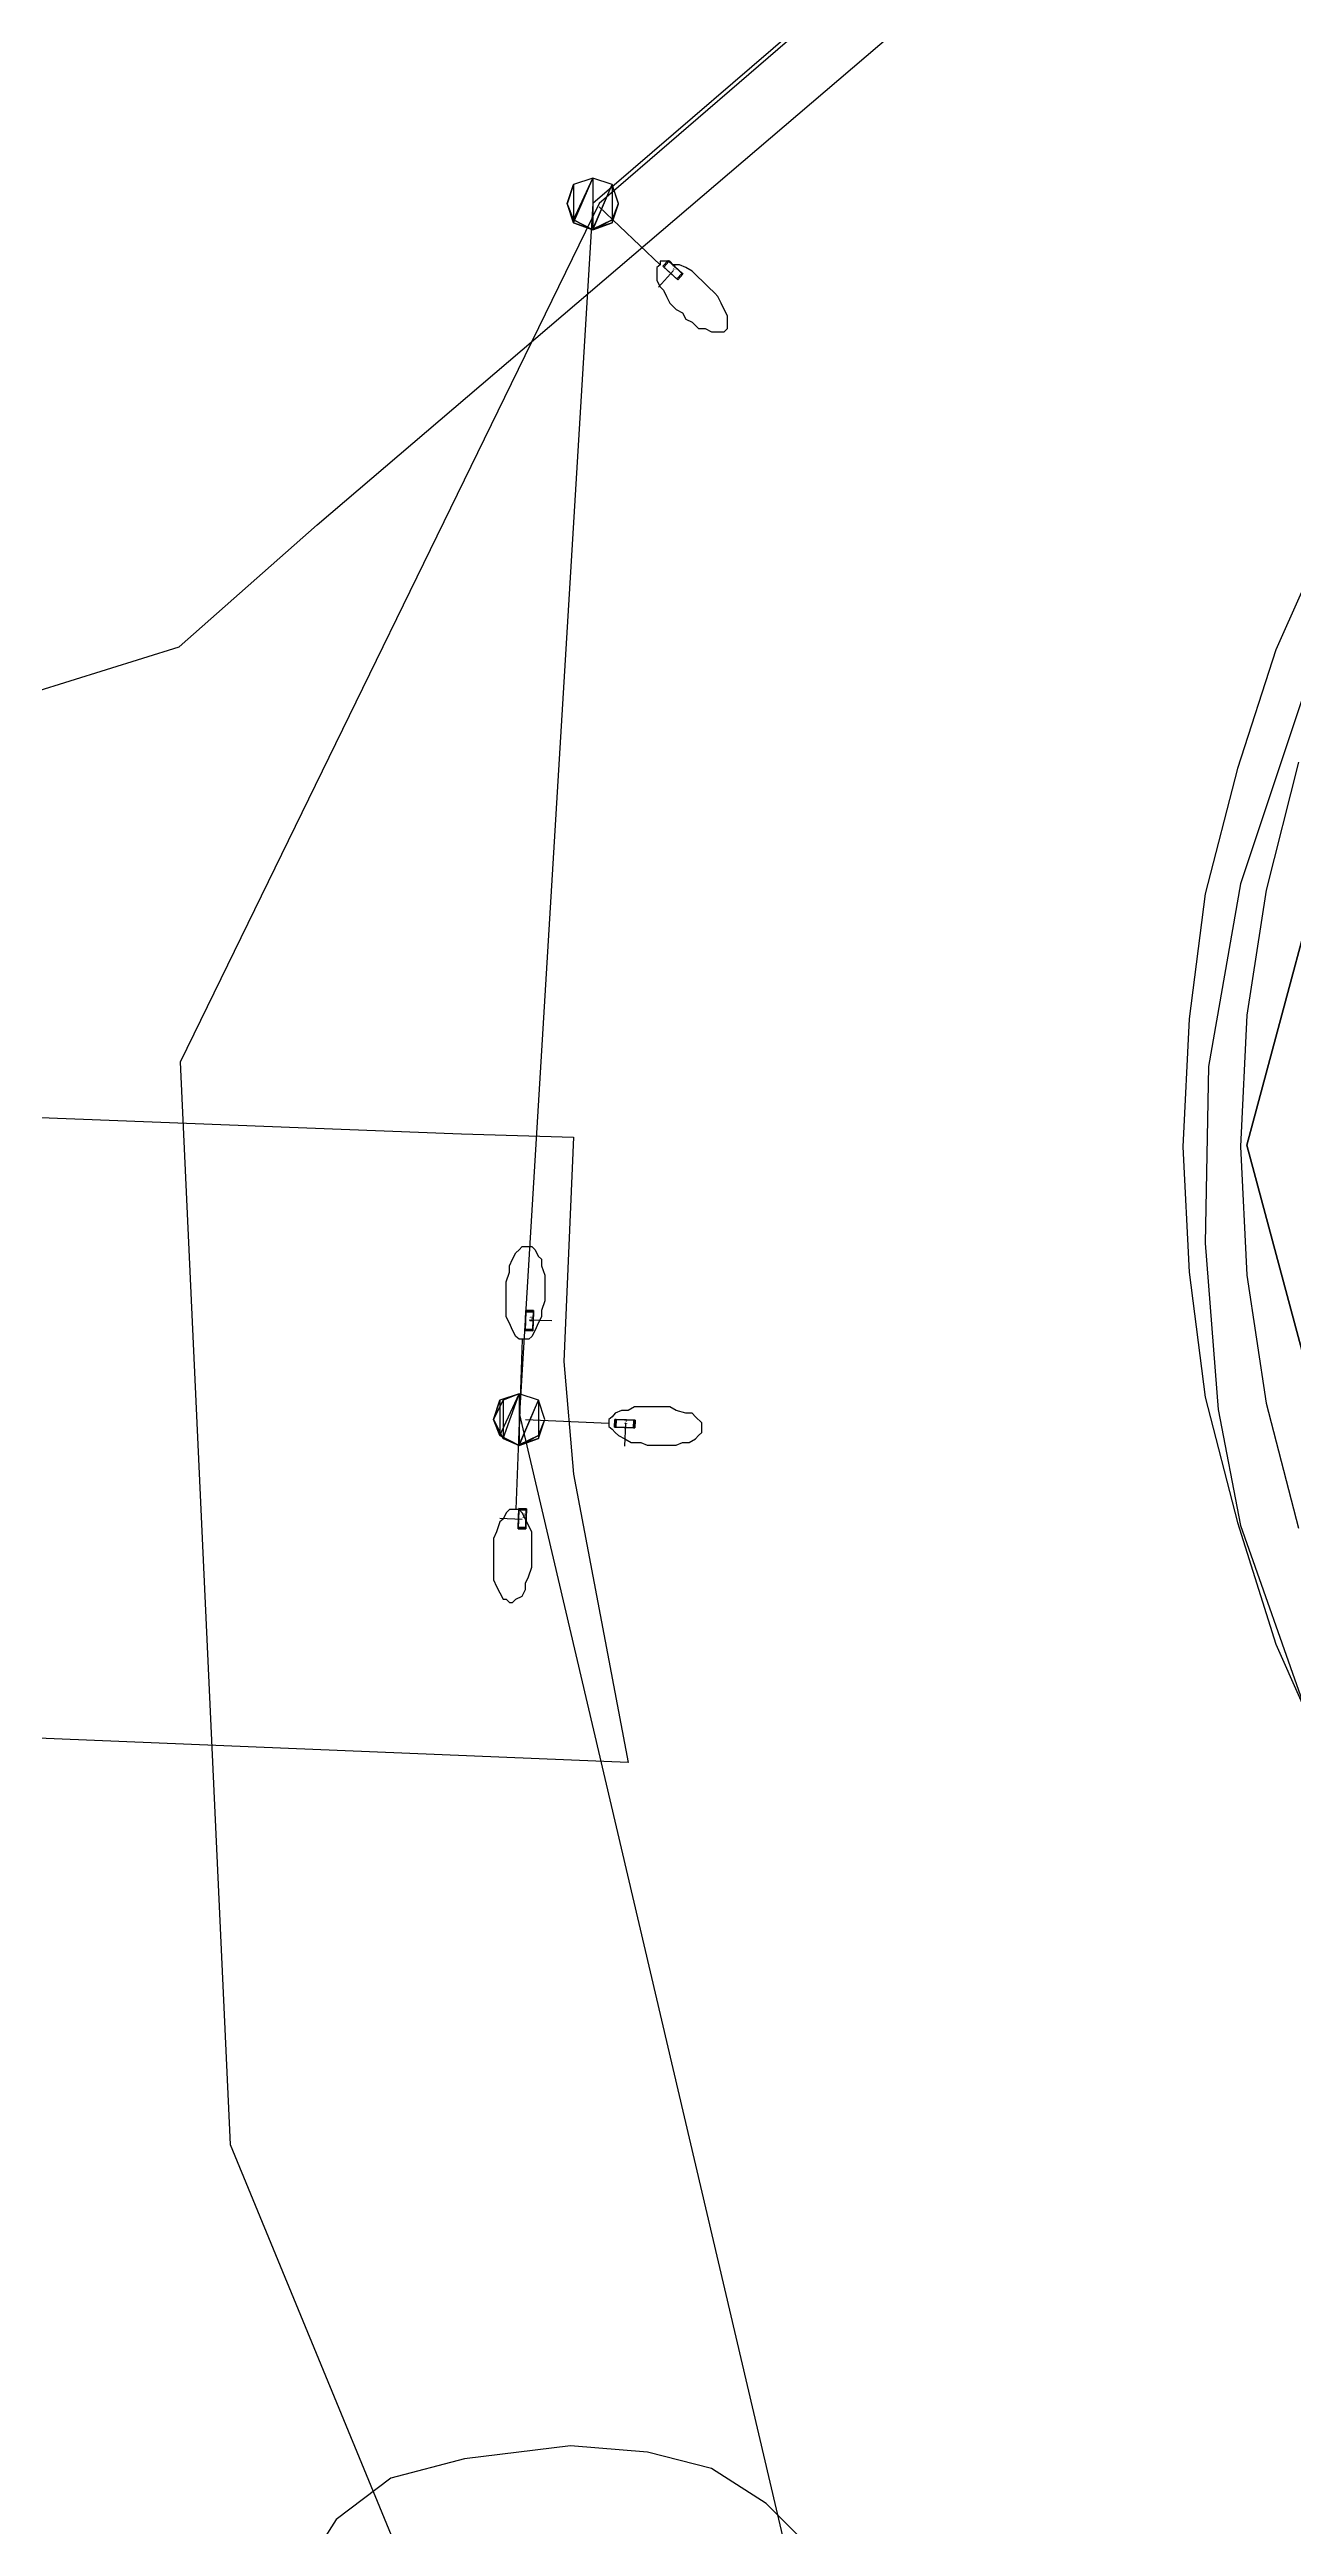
# Model space of a CAD drawing. Extents: x 212106 to 638151, y -1311344 to 1260505.
# Drawn here: x 296788 to 324496, y 480957 to 536109 of the extents above; entities that cross this region are included whole.
import ezdxf

# ---------------------------------------------------------------- set-up
doc = ezdxf.new("R2010")
doc.units = 0
doc.header["$MEASUREMENT"] = 0
for name, color, linetype in [('at_Entity', 7, 'Continuous'), ('DLXLUM02', 6, 'Continuous'), ('DLXLUMEX', 2, 'Continuous'), ('DLXSCENE', 7, 'Continuous')]:
    doc.layers.add(name, color=color, linetype=linetype)

# ---------------------------------------------------------------- blocks, each defined once
blk = doc.blocks.new('*U59')
for p, q in [((-206, 94), (-214, -76)), ((-214, -76), (-206, 94)), ((214, 76), (-206, 94)), ((-176, 93), (-206, 94)), ((-206, 94), (214, 76)), ((-206, 94), (-176, 93)), ((-176, 93), (-184, -77)), ((-184, -77), (-176, 93)), ((243, 75), (-176, 93)), ((-176, 93), (243, 75)), ((206, -94), (214, 76)), ((214, 76), (206, -94)), ((214, 76), (243, 75)), ((243, 75), (214, 76)), ((236, -95), (243, 75)), ((243, 75), (236, -95)), ((-214, -76), (206, -94)), ((206, -94), (-214, -76)), ((-214, -76), (-184, -77)), ((-184, -77), (-214, -76)), ((-184, -77), (236, -95)), ((236, -95), (-184, -77)), ((206, -94), (236, -95)), ((236, -95), (206, -94))]:
    blk.add_line(p, q)
at = {"color": 1}
blk.add_line((30, -1), (8, -501), dxfattribs=at)
at = {"layer": 'DLXLUMEX', "color": 7}
blk.add_text('2', height=100, dxfattribs=at).set_placement((0, 0))
blk = doc.blocks.new('*U60')
for p, q in [((-78, 213), (-92, -207)), ((-92, -207), (-78, 213)), ((-77, 242), (-91, -178)), ((-91, -178), (-77, 242)), ((-78, 213), (-77, 242)), ((-77, 242), (-78, 213)), ((92, 207), (-78, 213)), ((-78, 213), (92, 207)), ((93, 237), (-77, 242)), ((-77, 242), (93, 237)), ((78, -213), (92, 207)), ((92, 207), (78, -213)), ((79, -183), (93, 237)), ((93, 237), (79, -183)), ((92, 207), (93, 237)), ((93, 237), (92, 207)), ((-91, -178), (-92, -207)), ((-92, -207), (-91, -178)), ((-92, -207), (78, -213)), ((78, -213), (-92, -207)), ((-91, -178), (79, -183)), ((79, -183), (-91, -178)), ((78, -213), (79, -183)), ((79, -183), (78, -213))]:
    blk.add_line(p, q)
at = {"color": 1}
blk.add_line((1, 30), (501, 14), dxfattribs=at)
at = {"layer": 'DLXLUMEX', "color": 7}
blk.add_text('2', height=100, dxfattribs=at).set_placement((0, 0))
blk = doc.blocks.new('*U61')
for p, q in [((-79, 183), (-93, -237)), ((-93, -237), (-79, 183)), ((-78, 213), (-92, -207)), ((-92, -207), (-78, 213)), ((-78, 213), (-79, 183)), ((-79, 183), (-78, 213)), ((91, 177), (-79, 183)), ((-79, 183), (91, 177)), ((92, 207), (-78, 213)), ((-78, 213), (92, 207)), ((77, -243), (91, 177)), ((91, 177), (77, -243)), ((78, -213), (92, 207)), ((92, 207), (78, -213)), ((91, 177), (92, 207)), ((92, 207), (91, 177)), ((-92, -207), (-93, -237)), ((-93, -237), (-92, -207)), ((-93, -237), (77, -243)), ((77, -243), (-93, -237)), ((-92, -207), (78, -213)), ((78, -213), (-92, -207)), ((78, -213), (77, -243)), ((77, -243), (78, -213))]:
    blk.add_line(p, q)
at = {"color": 1}
blk.add_line((-1, -30), (-501, -13), dxfattribs=at)
at = {"layer": 'DLXLUMEX', "color": 7}
blk.add_text('2', height=100, dxfattribs=at).set_placement((0, 0))
blk = doc.blocks.new('*U62')
for p, q in [((-99, 204), (-213, 78)), ((-213, 78), (-99, 204)), ((-213, 78), (99, -204)), ((99, -204), (-213, 78)), ((-213, 78), (-191, 58)), ((-191, 58), (-213, 78)), ((-77, 184), (-191, 58)), ((-191, 58), (-77, 184)), ((-191, 58), (121, -224)), ((121, -224), (-191, 58)), ((213, -78), (-99, 204)), ((-77, 184), (-99, 204)), ((-99, 204), (213, -78)), ((-99, 204), (-77, 184)), ((235, -98), (-77, 184)), ((-77, 184), (235, -98)), ((99, -204), (213, -78)), ((213, -78), (99, -204)), ((99, -204), (121, -224)), ((121, -224), (99, -204)), ((121, -224), (235, -98)), ((235, -98), (121, -224)), ((213, -78), (235, -98)), ((235, -98), (213, -78))]:
    blk.add_line(p, q)
at = {"color": 1}
blk.add_line((22, -20), (-313, -391), dxfattribs=at)
at = {"layer": 'DLXLUMEX', "color": 7}
blk.add_text('2', height=100, dxfattribs=at).set_placement((0, 0))
blk = doc.blocks.new('*U97')
for p, q in [((-32184, 518504), (-48897, 504086)), ((-48897, 504086), (-58233, 484970)), ((-34470, 483117), (-30542, 497778)), ((-30542, 497778), (-34470, 483117)), ((-58233, 484970), (-57113, 460866)), ((-30542, 468457), (-34470, 483117)), ((-34470, 483117), (-30542, 468457)), ((-57113, 460866), (-44040, 429159))]:
    blk.add_line(p, q)

msp = doc.modelspace()

# ---------------------------------------------------------------- linework, layer by layer
at = {"layer": 'at_Entity', "color": 1}
for p, q in [((325175, 546687), (308890, 532681)), ((308890, 532681), (307247, 505609)), ((324604, 520243), (323889, 517393)), ((323889, 517393), (323460, 514608)), ((323460, 514608), (323317, 511680)), ((323317, 511680), (323460, 508817)), ((323460, 508817), (323889, 505967)), ((307246, 505745), (314603, 474386)), ((323889, 505967), (324604, 503182))]:
    msp.add_line(p, q, dxfattribs=at)
at = {"layer": 'at_Entity', "color": 0}
for p, q in [((302746, 525524), (327174, 546386)), ((308461, 533103), (308318, 532677)), ((308461, 533103), (308318, 532677)), ((308461, 533103), (308318, 532677)), ((308461, 533103), (308318, 532677)), ((308461, 533103), (308318, 532677)), ((308461, 533103), (308318, 532677)), ((308461, 533103), (308318, 532677)), ((308461, 533103), (308318, 532677)), ((308461, 533103), (308318, 532677)), ((308461, 533103), (308318, 532677)), ((308461, 533103), (308318, 532677)), ((308461, 533103), (308318, 532677)), ((308319, 532679), (308461, 533105)), ((308319, 532679), (308461, 533105)), ((308319, 532679), (308461, 533105)), ((308319, 532679), (308461, 533105)), ((308319, 532679), (308461, 533105)), ((308319, 532679), (308461, 533105)), ((308890, 533245), (308461, 533103)), ((308890, 533245), (308461, 533103)), ((308461, 532251), (308890, 533245)), ((308461, 532251), (308890, 533245)), ((308890, 533245), (308461, 533103)), ((308890, 533245), (308461, 533103)), ((308890, 533245), (308461, 533103)), ((308461, 532251), (308890, 533245)), ((308461, 532251), (308890, 533245)), ((308890, 533245), (308461, 533103)), ((308890, 533245), (308461, 533103)), ((308890, 533245), (308461, 533103)), ((308461, 532251), (308890, 533245)), ((308461, 532251), (308890, 533245)), ((308890, 533245), (308461, 533103)), ((308890, 533245), (308461, 533103)), ((308890, 533245), (308461, 533103)), ((308461, 532251), (308890, 533245)), ((308461, 532251), (308890, 533245)), ((308890, 533245), (308461, 533103)), ((308890, 533245), (308461, 533103)), ((308890, 533245), (308461, 533103)), ((308461, 532315), (308890, 533245)), ((308461, 532315), (308890, 533245)), ((308890, 533245), (308461, 533103)), ((308890, 533245), (308461, 533103)), ((308890, 533245), (308461, 533103)), ((308461, 532315), (308890, 533245)), ((308461, 532315), (308890, 533245)), ((308890, 533245), (308461, 533103)), ((308461, 533105), (308461, 532253)), ((308461, 533105), (308461, 532253)), ((308461, 533105), (308461, 532253)), ((308461, 533105), (308461, 532253)), ((308461, 533105), (308461, 532318)), ((308461, 533105), (308461, 532318)), ((308461, 533103), (308461, 532251)), ((308461, 533103), (308461, 532251)), ((308461, 533103), (308461, 532251)), ((308461, 533103), (308461, 532251)), ((308461, 533103), (308461, 532315)), ((308461, 533103), (308461, 532315)), ((308889, 532111), (309317, 533105)), ((308889, 532111), (309317, 533105)), ((308889, 532111), (309317, 533105)), ((308889, 532111), (309317, 533105)), ((308889, 532111), (309317, 533105)), ((308889, 532111), (309317, 533105)), ((309318, 533103), (308890, 533245)), ((309318, 533103), (308890, 533245)), ((308890, 533245), (308890, 532096)), ((308890, 533245), (308890, 532096)), ((309318, 533103), (308890, 533245)), ((309318, 533103), (308890, 533245)), ((309318, 533103), (308890, 533245)), ((308890, 533245), (308890, 532096)), ((308890, 533245), (308890, 532096)), ((309318, 533103), (308890, 533245)), ((309318, 533103), (308890, 533245)), ((309318, 533103), (308890, 533245)), ((308890, 533245), (308890, 532096)), ((308890, 533245), (308890, 532096)), ((309318, 533103), (308890, 533245)), ((309318, 533103), (308890, 533245)), ((309318, 533103), (308890, 533245)), ((308890, 533245), (308890, 532096)), ((308890, 533245), (308890, 532096)), ((309318, 533103), (308890, 533245)), ((309318, 533103), (308890, 533245)), ((309318, 533103), (308890, 533245)), ((308890, 533245), (308890, 532096)), ((308890, 533245), (308890, 532096)), ((309318, 533103), (308890, 533245)), ((309318, 533103), (308890, 533245)), ((309318, 533103), (308890, 533245)), ((308890, 533245), (308890, 532096)), ((308890, 533245), (308890, 532096)), ((309318, 533103), (308890, 533245)), ((308890, 532096), (309318, 533103)), ((308890, 532096), (309318, 533103)), ((308890, 532096), (309318, 533103)), ((308890, 532096), (309318, 533103)), ((308890, 532096), (309318, 533103)), ((308890, 532096), (309318, 533103)), ((309461, 532679), (309317, 533105)), ((309317, 533105), (309317, 532253)), ((309317, 533105), (309317, 532253)), ((309461, 532679), (309317, 533105)), ((309317, 533105), (309317, 532253)), ((309317, 533105), (309317, 532253)), ((309461, 532679), (309317, 533105)), ((309317, 533105), (309317, 532253)), ((309317, 533105), (309317, 532253)), ((309461, 532679), (309317, 533105)), ((309317, 533105), (309317, 532253)), ((309317, 533105), (309317, 532253)), ((309461, 532679), (309317, 533105)), ((309317, 533105), (309317, 532318)), ((309317, 533105), (309317, 532318)), ((309461, 532679), (309317, 533105)), ((309317, 533105), (309317, 532318)), ((309317, 533105), (309317, 532318)), ((309460, 532677), (309318, 533103)), ((309460, 532677), (309318, 533103)), ((309460, 532677), (309318, 533103)), ((309460, 532677), (309318, 533103)), ((309460, 532677), (309318, 533103)), ((309460, 532677), (309318, 533103)), ((309460, 532677), (309318, 533103)), ((309460, 532677), (309318, 533103)), ((309460, 532677), (309318, 533103)), ((309460, 532677), (309318, 533103)), ((309460, 532677), (309318, 533103)), ((309460, 532677), (309318, 533103)), ((308318, 532677), (308461, 532251)), ((308318, 532677), (308461, 532251)), ((308318, 532677), (308461, 532251)), ((308318, 532677), (308461, 532251)), ((308318, 532677), (308461, 532251)), ((308318, 532677), (308461, 532251)), ((308318, 532677), (308461, 532251)), ((308318, 532677), (308461, 532251)), ((308318, 532677), (308461, 532315)), ((308318, 532677), (308461, 532315)), ((308318, 532677), (308461, 532315)), ((308318, 532677), (308461, 532315)), ((308461, 532253), (308319, 532679)), ((308461, 532253), (308319, 532679)), ((308461, 532253), (308319, 532679)), ((308461, 532253), (308319, 532679)), ((308461, 532318), (308319, 532679)), ((308461, 532318), (308319, 532679)), ((308461, 532315), (308890, 532096)), ((308890, 532096), (308461, 532315)), ((308461, 532315), (308890, 532096)), ((308461, 532315), (308890, 532096)), ((308890, 532096), (308461, 532315)), ((308461, 532315), (308890, 532096)), ((308461, 532251), (308890, 532096)), ((308890, 532096), (308461, 532251)), ((308461, 532251), (308890, 532096)), ((308461, 532251), (308890, 532096)), ((308890, 532096), (308461, 532251)), ((308461, 532251), (308890, 532096)), ((308461, 532251), (308890, 532096)), ((308890, 532096), (308461, 532251)), ((308461, 532251), (308890, 532096)), ((308461, 532251), (308890, 532096)), ((308890, 532096), (308461, 532251)), ((308461, 532251), (308890, 532096)), ((309317, 532318), (308889, 532111)), ((309317, 532318), (308889, 532111)), ((309317, 532253), (308889, 532111)), ((309317, 532253), (308889, 532111)), ((309317, 532253), (308889, 532111)), ((309317, 532253), (308889, 532111)), ((308890, 532096), (309318, 532315)), ((308890, 532096), (309318, 532315)), ((308890, 532096), (309318, 532315)), ((308890, 532096), (309318, 532315)), ((308890, 532096), (309318, 532251)), ((308890, 532096), (309318, 532251)), ((308890, 532096), (309318, 532251)), ((308890, 532096), (309318, 532251)), ((308890, 532096), (309318, 532251)), ((308890, 532096), (309318, 532251)), ((308890, 532096), (309318, 532251)), ((308890, 532096), (309318, 532251)), ((309033, 532604), (310389, 531314)), ((309317, 532253), (309461, 532679)), ((309317, 532253), (309461, 532679)), ((309317, 532253), (309461, 532679)), ((309317, 532253), (309461, 532679)), ((309317, 532318), (309461, 532679)), ((309317, 532318), (309461, 532679)), ((309318, 532251), (309460, 532677)), ((309318, 532251), (309460, 532677)), ((309318, 532251), (309460, 532677)), ((309318, 532251), (309460, 532677)), ((309318, 532251), (309460, 532677)), ((309318, 532251), (309460, 532677)), ((309318, 532251), (309460, 532677)), ((309318, 532251), (309460, 532677)), ((309318, 532315), (309460, 532677)), ((309318, 532315), (309460, 532677)), ((309318, 532315), (309460, 532677)), ((309318, 532315), (309460, 532677)), ((308890, 532096), (308890, 532096)), ((308890, 532096), (308890, 532096)), ((308890, 532096), (308890, 532096)), ((308890, 532096), (308890, 532096)), ((308890, 532096), (308890, 532096)), ((308890, 532096), (308890, 532096)), ((308890, 532096), (308890, 532096)), ((310389, 531316), (310318, 531252)), ((310318, 531252), (310318, 531174)), ((310318, 531174), (310318, 531110)), ((310533, 531394), (310389, 531394)), ((310389, 531394), (310389, 531316)), ((310603, 531394), (310533, 531394)), ((310676, 531316), (310603, 531394)), ((310819, 531316), (310676, 531316)), ((310961, 531252), (310819, 531316)), ((311104, 531174), (310961, 531252)), ((311247, 531032), (311104, 531174)), ((310318, 531110), (310318, 530968)), ((310318, 530968), (310389, 530826)), ((310389, 530826), (310462, 530749)), ((310462, 530749), (310533, 530607)), ((310533, 530607), (310603, 530465)), ((311318, 530968), (311247, 531032)), ((311461, 530826), (311318, 530968)), ((311604, 530684), (311461, 530826)), ((311675, 530607), (311604, 530684)), ((311747, 530465), (311675, 530607)), ((310603, 530465), (310747, 530323)), ((310747, 530323), (310890, 530246)), ((310890, 530246), (310961, 530104)), ((310961, 530104), (311104, 530040)), ((311104, 530040), (311247, 529898)), ((311818, 530323), (311747, 530465)), ((311890, 530181), (311818, 530323)), ((311890, 530104), (311890, 530181)), ((311890, 529962), (311890, 530104)), ((311247, 529898), (311390, 529898)), ((311390, 529898), (311533, 529820)), ((311533, 529820), (311604, 529820)), ((311604, 529820), (311675, 529820)), ((311675, 529820), (311818, 529820)), ((311818, 529820), (311890, 529898)), ((311818, 529820), (311818, 529820)), ((311890, 529898), (311890, 529962)), ((299675, 522807), (302746, 525524)), ((295532, 521522), (299675, 522807)), ((324889, 522250), (323317, 517535)), ((323317, 517535), (322604, 513468)), ((254177, 513962), (305962, 511966)), ((322604, 513468), (322532, 509530)), ((305962, 511966), (308461, 511889)), ((308461, 511889), (308247, 506898)), ((307032, 509025), (307103, 509178)), ((307103, 509178), (307175, 509319)), ((307175, 509319), (307246, 509383)), ((307246, 509383), (307318, 509459)), ((307318, 509459), (307389, 509459)), ((307389, 509459), (307532, 509459)), ((307389, 509459), (307389, 509459)), ((307532, 509459), (307604, 509383)), ((307604, 509383), (307675, 509242)), ((307675, 509242), (307747, 509178)), ((307747, 509178), (307747, 509025)), ((322532, 509530), (322817, 505825)), ((306961, 508668), (307032, 508885)), ((306961, 508464), (306961, 508668)), ((307032, 508885), (307032, 509025)), ((307747, 509025), (307818, 508821)), ((307818, 508821), (307818, 508668)), ((307818, 508668), (307818, 508464)), ((306961, 508247), (306961, 508464)), ((306961, 508106), (306961, 508247)), ((306961, 507890), (306961, 508106)), ((307818, 508247), (307747, 508030)), ((307747, 508030), (307747, 507890)), ((307818, 508464), (307818, 508247)), ((307032, 507749), (306961, 507890)), ((307103, 507596), (307032, 507749)), ((307175, 507456), (307103, 507596)), ((307246, 507392), (307175, 507456)), ((307532, 507456), (307461, 507392)), ((307604, 507596), (307532, 507456)), ((307675, 507749), (307604, 507596)), ((307747, 507890), (307675, 507749)), ((307318, 507392), (307246, 507392)), ((307318, 507387), (307247, 505385)), ((307389, 507392), (307318, 507392)), ((307461, 507392), (307389, 507392)), ((308247, 506898), (308461, 504390)), ((306889, 506036), (306675, 505603)), ((306889, 506036), (306675, 505603)), ((306889, 506036), (306675, 505603)), ((306889, 506036), (306675, 505603)), ((306889, 506036), (306675, 505603)), ((306889, 506036), (306675, 505603)), ((306889, 506036), (306675, 505603)), ((306889, 506036), (306675, 505603)), ((306818, 506036), (306675, 505603)), ((306818, 506036), (306675, 505603)), ((306818, 506036), (306675, 505603)), ((306818, 506036), (306675, 505603)), ((306676, 505603), (306890, 506036)), ((306676, 505603), (306890, 506036)), ((306676, 505603), (306890, 506036)), ((306676, 505603), (306890, 506036)), ((306676, 505603), (306819, 506036)), ((306676, 505603), (306819, 506036)), ((307246, 506176), (306818, 506036)), ((307246, 506176), (306818, 506036)), ((306818, 505246), (307246, 506176)), ((306818, 505246), (307246, 506176)), ((307246, 506176), (306818, 506036)), ((307246, 506176), (306818, 506036)), ((307246, 506176), (306818, 506036)), ((306818, 505246), (307246, 506176)), ((306818, 505246), (307246, 506176)), ((307246, 506176), (306818, 506036)), ((306818, 506036), (306818, 505246)), ((306818, 506036), (306818, 505246)), ((306819, 506036), (306819, 505246)), ((306819, 506036), (306819, 505246)), ((307246, 506176), (306889, 506036)), ((307246, 506176), (306889, 506036)), ((306889, 505182), (307246, 506176)), ((306889, 505182), (307246, 506176)), ((307246, 506176), (306889, 506036)), ((307246, 506176), (306889, 506036)), ((307246, 506176), (306889, 506036)), ((306889, 505182), (307246, 506176)), ((306889, 505182), (307246, 506176)), ((307246, 506176), (306889, 506036)), ((307246, 506176), (306889, 506036)), ((307246, 506176), (306889, 506036)), ((306889, 505182), (307246, 506176)), ((306889, 505182), (307246, 506176)), ((307246, 506176), (306889, 506036)), ((307246, 506176), (306889, 506036)), ((307246, 506176), (306889, 506036)), ((306889, 505182), (307246, 506176)), ((306889, 505182), (307246, 506176)), ((307246, 506176), (306889, 506036)), ((306889, 506036), (306889, 505182)), ((306889, 506036), (306889, 505182)), ((306889, 506036), (306889, 505182)), ((306889, 506036), (306889, 505182)), ((306890, 506036), (306890, 505183)), ((306890, 506036), (306890, 505183)), ((306890, 506036), (306890, 505183)), ((306890, 506036), (306890, 505183)), ((307676, 506036), (307246, 506176)), ((307676, 506036), (307246, 506176)), ((307246, 506176), (307246, 505029)), ((307246, 506176), (307246, 505029)), ((307676, 506036), (307246, 506176)), ((307676, 506036), (307246, 506176)), ((307676, 506036), (307246, 506176)), ((307246, 506176), (307246, 505029)), ((307246, 506176), (307246, 505029)), ((307676, 506036), (307246, 506176)), ((307676, 506036), (307246, 506176)), ((307676, 506036), (307246, 506176)), ((307246, 506176), (307246, 505029)), ((307246, 506176), (307246, 505029)), ((307676, 506036), (307246, 506176)), ((307676, 506036), (307246, 506176)), ((307676, 506036), (307246, 506176)), ((307246, 506176), (307246, 505029)), ((307246, 506176), (307246, 505029)), ((307676, 506036), (307246, 506176)), ((307676, 506036), (307246, 506176)), ((307676, 506036), (307246, 506176)), ((307246, 506176), (307246, 505029)), ((307246, 506176), (307246, 505029)), ((307676, 506036), (307246, 506176)), ((307676, 506036), (307246, 506176)), ((307676, 506036), (307246, 506176)), ((307246, 506176), (307246, 505029)), ((307246, 506176), (307246, 505029)), ((307676, 506036), (307246, 506176)), ((307246, 505029), (307676, 506036)), ((307246, 505029), (307676, 506036)), ((307246, 505029), (307676, 506036)), ((307246, 505029), (307676, 506036)), ((307246, 505029), (307676, 506036)), ((307246, 505029), (307676, 506036)), ((307247, 505043), (307676, 506036)), ((307247, 505043), (307676, 506036)), ((307247, 505043), (307676, 506036)), ((307247, 505043), (307676, 506036)), ((307247, 505043), (307676, 506036)), ((307247, 505043), (307676, 506036)), ((307818, 505603), (307676, 506036)), ((307819, 505603), (307676, 506036)), ((307676, 506036), (307676, 505183)), ((307676, 506036), (307676, 505183)), ((307818, 505603), (307676, 506036)), ((307818, 505603), (307676, 506036)), ((307819, 505603), (307676, 506036)), ((307676, 506036), (307676, 505183)), ((307676, 506036), (307676, 505183)), ((307818, 505603), (307676, 506036)), ((307818, 505603), (307676, 506036)), ((307819, 505603), (307676, 506036)), ((307676, 506036), (307676, 505183)), ((307676, 506036), (307676, 505183)), ((307818, 505603), (307676, 506036)), ((307818, 505603), (307676, 506036)), ((307819, 505603), (307676, 506036)), ((307676, 506036), (307676, 505183)), ((307676, 506036), (307676, 505183)), ((307818, 505603), (307676, 506036)), ((307818, 505603), (307676, 506036)), ((307819, 505603), (307676, 506036)), ((307676, 506036), (307676, 505246)), ((307676, 506036), (307676, 505246)), ((307818, 505603), (307676, 506036)), ((307818, 505603), (307676, 506036)), ((307819, 505603), (307676, 506036)), ((307676, 506036), (307676, 505246)), ((307676, 506036), (307676, 505246)), ((307818, 505603), (307676, 506036)), ((309388, 505745), (309317, 505668)), ((309531, 505808), (309388, 505745)), ((309675, 505808), (309531, 505808)), ((309818, 505885), (309675, 505808)), ((310032, 505885), (309818, 505885)), ((310174, 505885), (310032, 505885)), ((310388, 505885), (310174, 505885)), ((310604, 505885), (310388, 505885)), ((310746, 505808), (310604, 505885)), ((310960, 505745), (310746, 505808)), ((311103, 505745), (310960, 505745)), ((311174, 505668), (311103, 505745)), ((322817, 505825), (323317, 503247)), ((306675, 505603), (306889, 505182)), ((306675, 505603), (306889, 505182)), ((306675, 505603), (306889, 505182)), ((306675, 505603), (306889, 505182)), ((306675, 505603), (306889, 505182)), ((306675, 505603), (306889, 505182)), ((306675, 505603), (306889, 505182)), ((306675, 505603), (306889, 505182)), ((306675, 505603), (306818, 505246)), ((306675, 505603), (306818, 505246)), ((306675, 505603), (306818, 505246)), ((306675, 505603), (306818, 505246)), ((306890, 505183), (306676, 505603)), ((306890, 505183), (306676, 505603)), ((306890, 505183), (306676, 505603)), ((306890, 505183), (306676, 505603)), ((306819, 505246), (306676, 505603)), ((306819, 505246), (306676, 505603)), ((306818, 505246), (307246, 505029)), ((307246, 505029), (306818, 505246)), ((306818, 505246), (307246, 505029)), ((306818, 505246), (307246, 505029)), ((307246, 505029), (306818, 505246)), ((306818, 505246), (307246, 505029)), ((307246, 505536), (307175, 503612)), ((307246, 505029), (307676, 505246)), ((307246, 505029), (307676, 505246)), ((307246, 505029), (307676, 505246)), ((307246, 505029), (307676, 505246)), ((307676, 505246), (307247, 505043)), ((307676, 505246), (307247, 505043)), ((307389, 505602), (309247, 505526)), ((307676, 505182), (307818, 505603)), ((307676, 505183), (307819, 505603)), ((307676, 505182), (307818, 505603)), ((307676, 505182), (307818, 505603)), ((307676, 505183), (307819, 505603)), ((307676, 505182), (307818, 505603)), ((307676, 505182), (307818, 505603)), ((307676, 505183), (307819, 505603)), ((307676, 505182), (307818, 505603)), ((307676, 505182), (307818, 505603)), ((307676, 505183), (307819, 505603)), ((307676, 505182), (307818, 505603)), ((307676, 505246), (307818, 505603)), ((307676, 505246), (307819, 505603)), ((307676, 505246), (307818, 505603)), ((307676, 505246), (307818, 505603)), ((307676, 505246), (307819, 505603)), ((307676, 505246), (307818, 505603)), ((309317, 505668), (309246, 505605)), ((309246, 505605), (309246, 505452)), ((309246, 505452), (309317, 505388)), ((309317, 505388), (309388, 505312)), ((309388, 505312), (309460, 505248)), ((309460, 505248), (309604, 505171)), ((311317, 505528), (311174, 505668)), ((311174, 505171), (311246, 505248)), ((311246, 505248), (311317, 505312)), ((311317, 505452), (311317, 505528)), ((311317, 505388), (311317, 505452)), ((311317, 505312), (311317, 505388)), ((311317, 505388), (311317, 505388)), ((306889, 505182), (307246, 505029)), ((307246, 505029), (306889, 505182)), ((306889, 505182), (307246, 505029)), ((306889, 505182), (307246, 505029)), ((307246, 505029), (306889, 505182)), ((306889, 505182), (307246, 505029)), ((306889, 505182), (307246, 505029)), ((307246, 505029), (306889, 505182)), ((306889, 505182), (307246, 505029)), ((306889, 505182), (307246, 505029)), ((307246, 505029), (306889, 505182)), ((306889, 505182), (307246, 505029)), ((307246, 505029), (307676, 505182)), ((307246, 505029), (307676, 505182)), ((307246, 505029), (307676, 505182)), ((307246, 505029), (307676, 505182)), ((307246, 505029), (307676, 505182)), ((307246, 505029), (307676, 505182)), ((307246, 505029), (307676, 505182)), ((307246, 505029), (307676, 505182)), ((307246, 505029), (307246, 505029)), ((307246, 505029), (307246, 505029)), ((307246, 505029), (307246, 505029)), ((307246, 505029), (307246, 505029)), ((307246, 505029), (307246, 505029)), ((307246, 505029), (307246, 505029)), ((307246, 505029), (307246, 505029)), ((307676, 505183), (307247, 505043)), ((307676, 505183), (307247, 505043)), ((307676, 505183), (307247, 505043)), ((307676, 505183), (307247, 505043)), ((309604, 505171), (309746, 505095)), ((309746, 505095), (309960, 505095)), ((309960, 505095), (310103, 505031)), ((310103, 505031), (310317, 505031)), ((310317, 505031), (310531, 505031)), ((310531, 505031), (310746, 505031)), ((310746, 505031), (310889, 505095)), ((310889, 505095), (311032, 505095)), ((311032, 505095), (311174, 505171)), ((308461, 504390), (309675, 497966)), ((307032, 503603), (306960, 503527)), ((307104, 503603), (307032, 503603)), ((307175, 503603), (307104, 503603)), ((307247, 503603), (307175, 503603)), ((307318, 503527), (307247, 503603)), ((306747, 503107), (306675, 502954)), ((306818, 503323), (306747, 503107)), ((306889, 503387), (306818, 503323)), ((306960, 503527), (306889, 503387)), ((307389, 503387), (307318, 503527)), ((307460, 503247), (307389, 503387)), ((307532, 503107), (307460, 503247)), ((307532, 502890), (307532, 503107)), ((323317, 503247), (324746, 499180)), ((306675, 502954), (306675, 502750)), ((306675, 502750), (306675, 502534)), ((306675, 502534), (306675, 502394)), ((307532, 502750), (307532, 502890)), ((307532, 502534), (307532, 502750)), ((307532, 502318), (307532, 502534)), ((306675, 502394), (306675, 502178)), ((306675, 502178), (306675, 502038)), ((306675, 502038), (306747, 501885)), ((306747, 501885), (306818, 501745)), ((307389, 501961), (307460, 502101)), ((307389, 501821), (307389, 501961)), ((307460, 502101), (307532, 502318)), ((306818, 501745), (306889, 501605)), ((306889, 501605), (306960, 501605)), ((306960, 501605), (307032, 501529)), ((307032, 501529), (307104, 501529)), ((307032, 501529), (307032, 501529)), ((307104, 501529), (307175, 501605)), ((307175, 501605), (307318, 501669)), ((307318, 501669), (307389, 501821)), ((309675, 497966), (280248, 499181)), ((308390, 482751), (306033, 482461)), ((310104, 482613), (308390, 482751)), ((311532, 482247), (310104, 482613)), ((304390, 482033), (303176, 481114)), ((306033, 482461), (304390, 482033)), ((312747, 481466), (311532, 482247)), ((303176, 481114), (302032, 479325)), ((313961, 480257), (312747, 481466))]:
    msp.add_line(p, q, dxfattribs=at)
at = {"layer": 'at_Entity', "color": 4}
for p, q in [((325246, 525308), (324103, 522742)), ((324103, 522742), (323246, 520098)), ((323246, 520098), (322532, 517311)), ((322532, 517311), (322174, 514524)), ((322174, 514524), (322032, 511673)), ((322032, 511673), (322174, 508886)), ((322174, 508886), (322532, 506099)), ((322532, 506099), (323246, 503312)), ((323246, 503312), (324103, 500603)), ((324103, 500603), (325246, 498024))]:
    msp.add_line(p, q, dxfattribs=at)

# ---------------------------------------------------------------- block references
at = {"layer": 'DLXLUM02'}
for name, p in [('*U62', (310663, 531206)), ('*U60', (307474, 507792)), ('*U59', (309587, 505514)), ('*U61', (307317, 503410))]:
    msp.add_blockref(name, p, dxfattribs=at)
at = {"layer": 'DLXSCENE'}
msp.add_blockref('*U97', (357928, 28595), dxfattribs=at)

doc.saveas('drawing.dxf')
